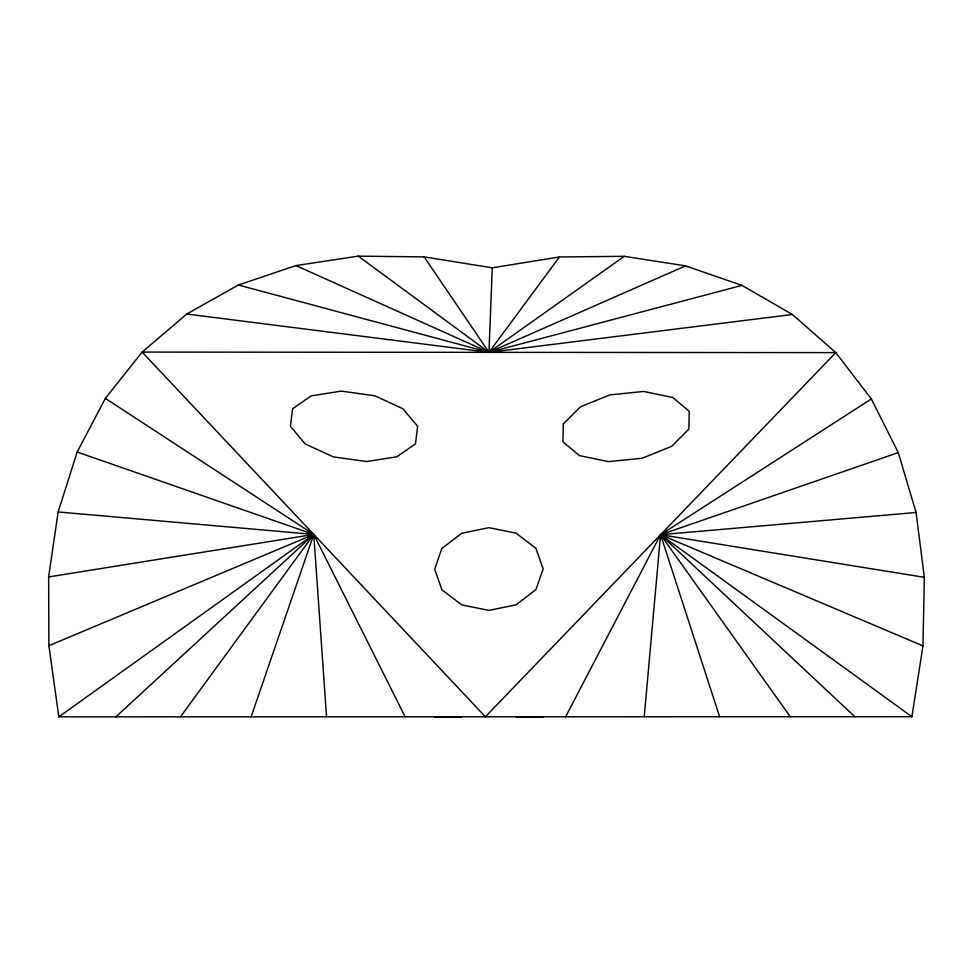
<?xml version="1.0" encoding="UTF-8"?>
<svg xmlns="http://www.w3.org/2000/svg" width="973" height="973" viewBox="0 0 973 973"><rect width="100%" height="100%" fill="white"/><g stroke="black" fill="none" stroke-linecap="round" stroke-linejoin="round"><path stroke-width="1.46" d="M922.963 645.877L924.35 577.33L916.067 512.479L898.274 452.615L871.334 398.966L835.795 352.615L792.363 314.498L741.937 285.381L685.527 265.86L624.265 256.325L559.414 256.981L492.265 267.806L424.167 256.896L358.283 256.142L295.95 265.58L238.397 285.004L186.792 314.024L142.143 352.08L105.364 398.383L77.171 452.031L58.137 511.944L48.65 576.928L48.881 645.695L58.842 716.846L911.92 716.724L922.963 645.877L660.582 534.7L565.605 716.773M186.792 314.024L488.969 352.348L492.265 267.806M644.223 716.76L660.582 534.7L871.334 398.966M251.131 716.821L313.756 534.432L105.364 398.383M180.455 716.821L313.756 534.432L77.171 452.031M238.397 285.004L488.969 352.348L559.414 256.981M115.921 716.833L313.756 534.432L405.157 716.797M58.842 716.846L313.756 534.432L326.539 716.809M295.95 265.58L488.969 352.348L624.265 256.325M358.283 256.142L488.969 352.348L685.527 265.86M48.881 645.695L313.756 534.432L58.137 511.944M719.619 716.748L660.582 534.7L898.274 452.615M424.167 256.896L488.969 352.348L741.937 285.381M48.65 576.928L313.756 534.432M488.969 352.348L792.363 314.498M790.307 716.736L660.582 534.7L916.067 512.479M434.676 716.846L461.798 716.858M516.055 716.846L543.177 716.833M854.841 716.724L660.582 534.7L924.35 577.33M660.582 534.7L911.92 716.724M563.318 423.96L562.941 441.851L579.482 455.644L608.502 461.64L642.241 458.222L671.638 446.327L688.835 429.117L689.212 411.226L672.671 397.446L643.64 391.45L609.913 394.868L580.504 406.763L563.318 423.96M292.605 408.769L290.416 426.381L305.291 443.98L333.216 456.848L366.724 461.543L396.838 456.787L415.471 443.883L417.648 426.271L402.786 408.672L374.86 395.804L341.353 391.11L311.238 395.853L292.605 408.769M441.912 548.444L434.651 569.144L441.924 589.808L461.786 604.914L488.908 610.412L516.043 604.817L535.892 589.638L543.165 568.937L535.892 548.273L516.031 533.168L488.896 527.67L461.774 533.265L441.912 548.444M835.795 352.615L485.381 716.785L142.143 352.08L835.795 352.615"/></g></svg>
